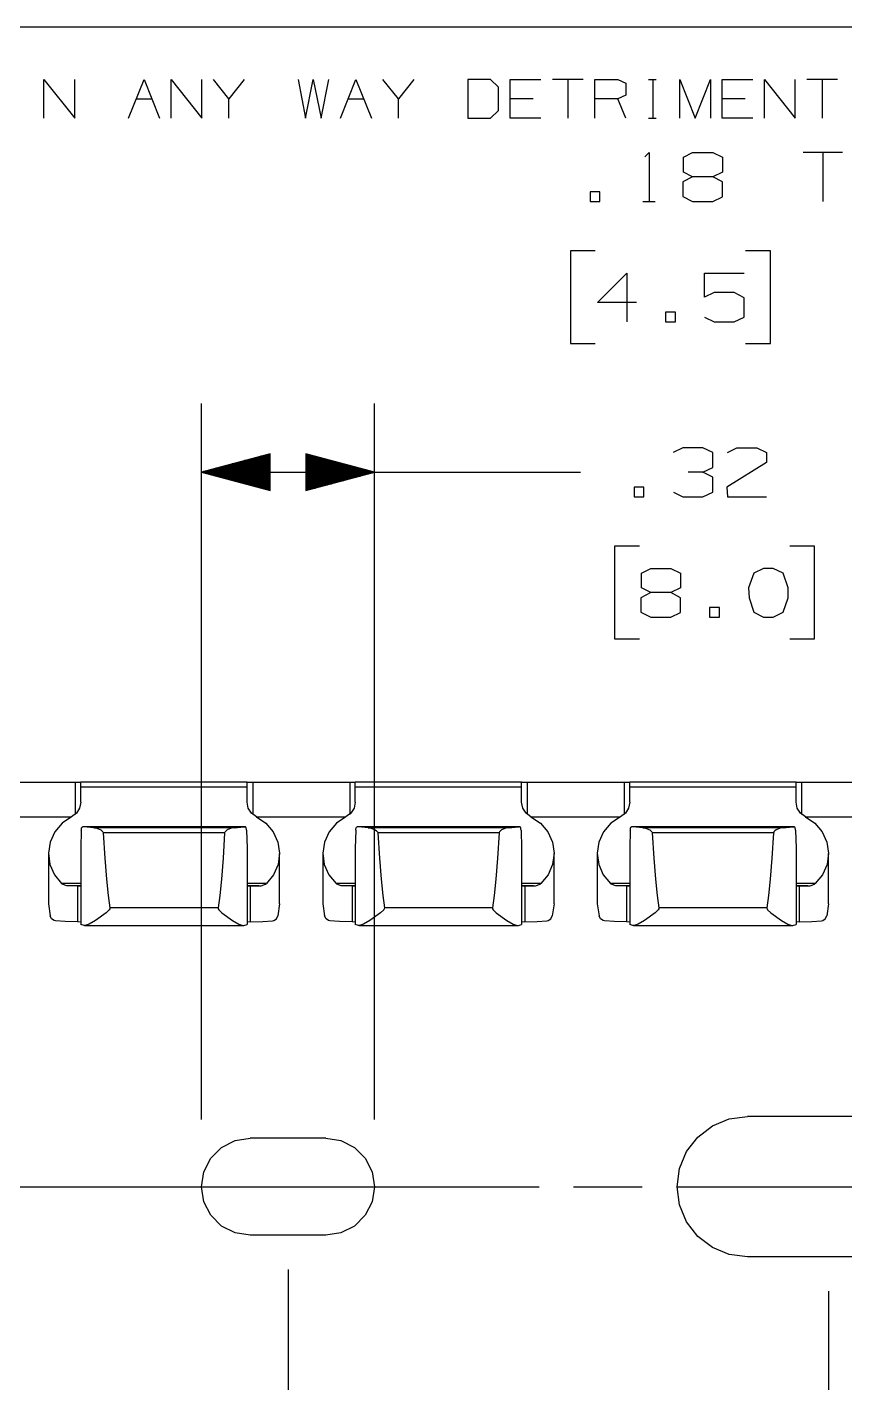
# Model space of a CAD drawing. Extents: x 0.6 to 16.4, y 0.4 to 10.6.
# Drawn here: x 6.154 to 7.643, y 8.172 to 10.642 of the extents above; entities that cross this region are included whole.
import ezdxf

# ---------------------------------------------------------------- set-up
doc = ezdxf.new("R2010")
doc.units = 0
doc.header["$MEASUREMENT"] = 0
doc.layers.add('1', color=7, linetype='Continuous')

msp = doc.modelspace()

# ---------------------------------------------------------------- linework, layer by layer
at = {"layer": '1', "color": 7, "linetype": 'Continuous'}
for p, q in [((16.369932, 10.641915), (0.633067, 10.641915)), ((6.184081, 10.476116), (6.184081, 10.546244)), ((6.184081, 10.546244), (6.240183, 10.476116)), ((6.240183, 10.476116), (6.240183, 10.546244)), ((6.33851, 10.476116), (6.36656, 10.546244)), ((6.36656, 10.546244), (6.394612, 10.476116)), ((6.415724, 10.476116), (6.415724, 10.546244)), ((6.415724, 10.546244), (6.471826, 10.476116)), ((6.471826, 10.476116), (6.471826, 10.546244)), ((6.520989, 10.511549), (6.492938, 10.546244)), ((6.54904, 10.546244), (6.520989, 10.511549)), ((6.647367, 10.546244), (6.660655, 10.476116)), ((6.660655, 10.476116), (6.67468, 10.546244)), ((6.67468, 10.546244), (6.689444, 10.476116)), ((6.689444, 10.476116), (6.703469, 10.546244)), ((6.724582, 10.476116), (6.752633, 10.546244)), ((6.752633, 10.546244), (6.780684, 10.476116)), ((6.829847, 10.511549), (6.801796, 10.546244)), ((6.857898, 10.546244), (6.829847, 10.511549)), ((6.997563, 10.546244), (6.956225, 10.546244)), ((6.956225, 10.546244), (6.956225, 10.476116)), ((7.012327, 10.532218), (6.997563, 10.546244)), ((7.033439, 10.476116), (7.033439, 10.546244)), ((7.033439, 10.546244), (7.089541, 10.546244)), ((7.166756, 10.546244), (7.110653, 10.546244)), ((7.138705, 10.546244), (7.138705, 10.476116)), ((7.187868, 10.476116), (7.187868, 10.546244)), ((7.187868, 10.546244), (7.229945, 10.546244)), ((7.229945, 10.546244), (7.24397, 10.5396)), ((7.285752, 10.546244), (7.299777, 10.546244)), ((7.293134, 10.546244), (7.293134, 10.476116)), ((7.342297, 10.476116), (7.342297, 10.546244)), ((7.342297, 10.546244), (7.370348, 10.476116)), ((7.370348, 10.476116), (7.398399, 10.546244)), ((7.398399, 10.546244), (7.398399, 10.476116)), ((7.419511, 10.476116), (7.419511, 10.546244)), ((7.419511, 10.546244), (7.475614, 10.546244)), ((7.496726, 10.476116), (7.496726, 10.546244)), ((7.496726, 10.546244), (7.552828, 10.476116)), ((7.552828, 10.476116), (7.552828, 10.546244)), ((7.630042, 10.546244), (7.57394, 10.546244)), ((7.601991, 10.546244), (7.601991, 10.476116)), ((7.012327, 10.490142), (7.012327, 10.532218)), ((7.24397, 10.5396), (7.24397, 10.518192)), ((6.352535, 10.511549), (6.380586, 10.511549)), ((6.520989, 10.476116), (6.520989, 10.511549)), ((6.738607, 10.511549), (6.766658, 10.511549)), ((6.829847, 10.476116), (6.829847, 10.511549)), ((7.075516, 10.511549), (7.033439, 10.511549)), ((7.229945, 10.511549), (7.187868, 10.511549)), ((7.24397, 10.518192), (7.229945, 10.511549)), ((7.24397, 10.476116), (7.229945, 10.511549)), ((7.461588, 10.511549), (7.419511, 10.511549)), ((6.956225, 10.476116), (6.997563, 10.476116)), ((6.997563, 10.476116), (7.012327, 10.490142)), ((7.089541, 10.476116), (7.033439, 10.476116)), ((7.285752, 10.476116), (7.299777, 10.476116)), ((7.475614, 10.476116), (7.419511, 10.476116)), ((7.27913, 10.405747), (7.28663, 10.413247)), ((7.28663, 10.413247), (7.28663, 10.324185)), ((7.349067, 10.40481), (7.365942, 10.413247)), ((7.349067, 10.377623), (7.349067, 10.40481)), ((7.365942, 10.413247), (7.402504, 10.413247)), ((7.402504, 10.413247), (7.420317, 10.40481)), ((7.420317, 10.40481), (7.420317, 10.377623)), ((7.638754, 10.413247), (7.567504, 10.413247)), ((7.603129, 10.413247), (7.603129, 10.324185)), ((7.365942, 10.369184), (7.349067, 10.377623)), ((7.420317, 10.377623), (7.402504, 10.369184)), ((7.365942, 10.369184), (7.34813, 10.35981)), ((7.34813, 10.35981), (7.34813, 10.33356)), ((7.402504, 10.369184), (7.365942, 10.369184)), ((7.420317, 10.35981), (7.402504, 10.369184)), ((7.420317, 10.332623), (7.420317, 10.35981)), ((7.197004, 10.341997), (7.179192, 10.341997)), ((7.179192, 10.341997), (7.179192, 10.324185)), ((7.179192, 10.324185), (7.197004, 10.324185)), ((7.197004, 10.324185), (7.197004, 10.341997)), ((7.27538, 10.324185), (7.29788, 10.324185)), ((7.34813, 10.33356), (7.365942, 10.324185)), ((7.365942, 10.324185), (7.402504, 10.324185)), ((7.402504, 10.324185), (7.420317, 10.332623)), ((7.188567, 10.234185), (7.143567, 10.234185)), ((7.143567, 10.234185), (7.143567, 10.065435)), ((7.507504, 10.234185), (7.462504, 10.234185)), ((7.507504, 10.065435), (7.507504, 10.234185)), ((7.192317, 10.140435), (7.245755, 10.193872)), ((7.245755, 10.193872), (7.245755, 10.10481)), ((7.387505, 10.14981), (7.387505, 10.193872)), ((7.387505, 10.193872), (7.459692, 10.193872)), ((7.405317, 10.158247), (7.387505, 10.14981)), ((7.44188, 10.158247), (7.405317, 10.158247)), ((7.459692, 10.148872), (7.44188, 10.158247)), ((7.263567, 10.140435), (7.192317, 10.140435)), ((7.459692, 10.113248), (7.459692, 10.148872)), ((7.334442, 10.122622), (7.316629, 10.122622)), ((7.316629, 10.122622), (7.316629, 10.10481)), ((7.316629, 10.10481), (7.334442, 10.10481)), ((7.334442, 10.10481), (7.334442, 10.122622)), ((7.387505, 10.113248), (7.405317, 10.10481)), ((7.405317, 10.10481), (7.44188, 10.10481)), ((7.44188, 10.10481), (7.459692, 10.113248)), ((7.143567, 10.065435), (7.188567, 10.065435)), ((7.462504, 10.065435), (7.507504, 10.065435)), ((6.471355, 8.65186), (6.471355, 9.956183)), ((6.786355, 8.65186), (6.786355, 9.956183)), ((6.596355, 9.864676), (6.471355, 9.831183)), ((6.596355, 9.856183), (6.564656, 9.856183)), ((6.596355, 9.858183), (6.57212, 9.858183)), ((6.596355, 9.860183), (6.579585, 9.860183)), ((6.596355, 9.862184), (6.587049, 9.862184)), ((6.596355, 9.864183), (6.594513, 9.864183)), ((6.596355, 9.864183), (6.594513, 9.864183)), ((6.596355, 9.797689), (6.596355, 9.864676)), ((6.786355, 9.831183), (6.661355, 9.864676)), ((6.661355, 9.864676), (6.661355, 9.797689)), ((6.661355, 9.864183), (6.663198, 9.864183)), ((6.661355, 9.864183), (6.663198, 9.864183)), ((6.661355, 9.862184), (6.670661, 9.862184)), ((6.661355, 9.860183), (6.678125, 9.860183)), ((6.661355, 9.858183), (6.68559, 9.858183)), ((6.661355, 9.856183), (6.693054, 9.856183)), ((7.348167, 9.875246), (7.330355, 9.866808)), ((7.38473, 9.875246), (7.348167, 9.875246)), ((7.402543, 9.866808), (7.38473, 9.875246)), ((7.402543, 9.839621), (7.402543, 9.866808)), ((7.429355, 9.866808), (7.44623, 9.875246)), ((7.44623, 9.875246), (7.482792, 9.875246)), ((7.482792, 9.875246), (7.500605, 9.866808)), ((7.500605, 9.866808), (7.500605, 9.848995)), ((6.471355, 9.831183), (6.911355, 9.831183)), ((6.471355, 9.831183), (6.596355, 9.797689)), ((6.596355, 9.832183), (6.475087, 9.832183)), ((6.596355, 9.830183), (6.475087, 9.830183)), ((6.596355, 9.834183), (6.482551, 9.834183)), ((6.596355, 9.836184), (6.490016, 9.836184)), ((6.596355, 9.838183), (6.497479, 9.838183)), ((6.596355, 9.840183), (6.504943, 9.840183)), ((6.596355, 9.842183), (6.512408, 9.842183)), ((6.596355, 9.844183), (6.519872, 9.844183)), ((6.596355, 9.846183), (6.527336, 9.846183)), ((6.596355, 9.848183), (6.5348, 9.848183)), ((6.596355, 9.850183), (6.542264, 9.850183)), ((6.596355, 9.852183), (6.549728, 9.852183)), ((6.596355, 9.854183), (6.557192, 9.854183)), ((6.661355, 9.854183), (6.700518, 9.854183)), ((6.661355, 9.852183), (6.707982, 9.852183)), ((6.661355, 9.850183), (6.715446, 9.850183)), ((6.661355, 9.848183), (6.72291, 9.848183)), ((6.661355, 9.846183), (6.730374, 9.846183)), ((6.661355, 9.844183), (6.737838, 9.844183)), ((6.661355, 9.842183), (6.745303, 9.842183)), ((6.661355, 9.840183), (6.752767, 9.840183)), ((6.661355, 9.838183), (6.760231, 9.838183)), ((6.661355, 9.836184), (6.767695, 9.836184)), ((6.661355, 9.834183), (6.775159, 9.834183)), ((6.661355, 9.832183), (6.782623, 9.832183)), ((6.661355, 9.797689), (6.786355, 9.831183)), ((6.661355, 9.830183), (6.782623, 9.830183)), ((6.911355, 9.831183), (7.161355, 9.831183)), ((7.38473, 9.831183), (7.357543, 9.831183)), ((7.38473, 9.831183), (7.402543, 9.839621)), ((7.402543, 9.821808), (7.38473, 9.831183)), ((7.500605, 9.848995), (7.428418, 9.803995)), ((6.596355, 9.828183), (6.482551, 9.828183)), ((6.596355, 9.826183), (6.490016, 9.826183)), ((6.596355, 9.824183), (6.497479, 9.824183)), ((6.596355, 9.822183), (6.504943, 9.822183)), ((6.596355, 9.820183), (6.512408, 9.820183)), ((6.596355, 9.818183), (6.519872, 9.818183)), ((6.596355, 9.816183), (6.527336, 9.816183)), ((6.596355, 9.814183), (6.5348, 9.814183)), ((6.596355, 9.812183), (6.542264, 9.812183)), ((6.596355, 9.810184), (6.549728, 9.810184)), ((6.596355, 9.808183), (6.557192, 9.808183)), ((6.596355, 9.806183), (6.564656, 9.806183)), ((6.661355, 9.828183), (6.775159, 9.828183)), ((6.661355, 9.826183), (6.767695, 9.826183)), ((6.661355, 9.824183), (6.760231, 9.824183)), ((6.661355, 9.822183), (6.752767, 9.822183)), ((6.661355, 9.820183), (6.745303, 9.820183)), ((6.661355, 9.818183), (6.737838, 9.818183)), ((6.661355, 9.816183), (6.730374, 9.816183)), ((6.661355, 9.814183), (6.72291, 9.814183)), ((6.661355, 9.812183), (6.715446, 9.812183)), ((6.661355, 9.810184), (6.707982, 9.810184)), ((6.661355, 9.808183), (6.700518, 9.808183)), ((6.661355, 9.806183), (6.693054, 9.806183)), ((7.402543, 9.794621), (7.402543, 9.821808)), ((6.596355, 9.804183), (6.57212, 9.804183)), ((6.596355, 9.802183), (6.579585, 9.802183)), ((6.596355, 9.800183), (6.587049, 9.800183)), ((6.596355, 9.798183), (6.594513, 9.798183)), ((6.596355, 9.798183), (6.594513, 9.798183)), ((6.661355, 9.804183), (6.68559, 9.804183)), ((6.661355, 9.802183), (6.678125, 9.802183)), ((6.661355, 9.800183), (6.670661, 9.800183)), ((6.661355, 9.798183), (6.663198, 9.798183)), ((6.661355, 9.798183), (6.663198, 9.798183)), ((7.277293, 9.803995), (7.25948, 9.803995)), ((7.25948, 9.803995), (7.25948, 9.786183)), ((7.25948, 9.786183), (7.277293, 9.786183)), ((7.277293, 9.786183), (7.277293, 9.803995)), ((7.331293, 9.794621), (7.348167, 9.786183)), ((7.348167, 9.786183), (7.38473, 9.786183)), ((7.38473, 9.786183), (7.402543, 9.794621)), ((7.428418, 9.803995), (7.429355, 9.786183)), ((7.429355, 9.786183), (7.500605, 9.786183)), ((7.268855, 9.696183), (7.223855, 9.696183)), ((7.223855, 9.696183), (7.223855, 9.527433)), ((7.587792, 9.696183), (7.542792, 9.696183)), ((7.587792, 9.527433), (7.587792, 9.696183)), ((7.272605, 9.647433), (7.28948, 9.65587)), ((7.272605, 9.620246), (7.272605, 9.647433)), ((7.28948, 9.65587), (7.326043, 9.65587)), ((7.326043, 9.65587), (7.343855, 9.647433)), ((7.343855, 9.647433), (7.343855, 9.620246)), ((7.477168, 9.647433), (7.467793, 9.620246)), ((7.49498, 9.65587), (7.477168, 9.647433)), ((7.512793, 9.65587), (7.49498, 9.65587)), ((7.530605, 9.647433), (7.512793, 9.65587)), ((7.53998, 9.620246), (7.530605, 9.647433)), ((7.28948, 9.611808), (7.271667, 9.602433)), ((7.28948, 9.611808), (7.272605, 9.620246)), ((7.326043, 9.611808), (7.28948, 9.611808)), ((7.343855, 9.620246), (7.326043, 9.611808)), ((7.343855, 9.602433), (7.326043, 9.611808)), ((7.467793, 9.620246), (7.46873, 9.602433)), ((7.53998, 9.602433), (7.53998, 9.620246)), ((7.271667, 9.602433), (7.271667, 9.576183)), ((7.343855, 9.575246), (7.343855, 9.602433)), ((7.41473, 9.58462), (7.396917, 9.58462)), ((7.396917, 9.58462), (7.396917, 9.566808)), ((7.41473, 9.566808), (7.41473, 9.58462)), ((7.46873, 9.602433), (7.477168, 9.576183)), ((7.530605, 9.576183), (7.53998, 9.602433)), ((7.271667, 9.576183), (7.28948, 9.566808)), ((7.28948, 9.566808), (7.326043, 9.566808)), ((7.326043, 9.566808), (7.343855, 9.575246)), ((7.396917, 9.566808), (7.41473, 9.566808)), ((7.477168, 9.576183), (7.49498, 9.566808)), ((7.49498, 9.566808), (7.512793, 9.566808)), ((7.512793, 9.566808), (7.530605, 9.576183)), ((7.223855, 9.527433), (7.268855, 9.527433)), ((7.542792, 9.527433), (7.587792, 9.527433)), ((6.24128, 9.265968), (6.06443, 9.265968)), ((6.248351, 9.265969), (6.24128, 9.265968)), ((6.24128, 9.265968), (6.24128, 9.207772)), ((6.25128, 9.265971), (6.248351, 9.265969)), ((6.55443, 9.266324), (6.25128, 9.266324)), ((6.25128, 9.263959), (6.25128, 9.266324)), ((6.25128, 9.257214), (6.25128, 9.263959)), ((6.55443, 9.263959), (6.55443, 9.266324)), ((6.557359, 9.265969), (6.55443, 9.265971)), ((6.55443, 9.257214), (6.55443, 9.263959)), ((6.56443, 9.265968), (6.557359, 9.265969)), ((6.74128, 9.265968), (6.56443, 9.265968)), ((6.56443, 9.265968), (6.56443, 9.207772)), ((6.748351, 9.265969), (6.74128, 9.265968)), ((6.74128, 9.265968), (6.74128, 9.207772)), ((6.75128, 9.265971), (6.748351, 9.265969)), ((7.05443, 9.266324), (6.75128, 9.266324)), ((6.75128, 9.263959), (6.75128, 9.266324)), ((6.75128, 9.257214), (6.75128, 9.263959)), ((7.05443, 9.263959), (7.05443, 9.266324)), ((7.057359, 9.265969), (7.05443, 9.265971)), ((7.05443, 9.257214), (7.05443, 9.263959)), ((7.06443, 9.265968), (7.057359, 9.265969)), ((7.24128, 9.265968), (7.06443, 9.265968)), ((7.06443, 9.265968), (7.06443, 9.207772)), ((7.248351, 9.265969), (7.24128, 9.265968)), ((7.24128, 9.265968), (7.24128, 9.207772)), ((7.25128, 9.265971), (7.248351, 9.265969)), ((7.55443, 9.266324), (7.25128, 9.266324)), ((7.25128, 9.263959), (7.25128, 9.266324)), ((7.25128, 9.257214), (7.25128, 9.263959)), ((7.55443, 9.263959), (7.55443, 9.266324)), ((7.557359, 9.265969), (7.55443, 9.265971)), ((7.55443, 9.257214), (7.55443, 9.263959)), ((7.56443, 9.265968), (7.557359, 9.265969)), ((7.74128, 9.265968), (7.56443, 9.265968)), ((7.56443, 9.265968), (7.56443, 9.207772)), ((6.55443, 9.257214), (6.25128, 9.257214)), ((6.25128, 9.229902), (6.25128, 9.257214)), ((6.55443, 9.229902), (6.55443, 9.257214)), ((7.05443, 9.257214), (6.75128, 9.257214)), ((6.75128, 9.229902), (6.75128, 9.257214)), ((7.05443, 9.229902), (7.05443, 9.257214)), ((7.55443, 9.257214), (7.25128, 9.257214)), ((7.25128, 9.229902), (7.25128, 9.257214)), ((7.55443, 9.229902), (7.55443, 9.257214)), ((6.249221, 9.219092), (6.243328, 9.209766)), ((6.25128, 9.229902), (6.249221, 9.219092)), ((6.556489, 9.219092), (6.55443, 9.229902)), ((6.562383, 9.209766), (6.556489, 9.219092)), ((6.749221, 9.219092), (6.743328, 9.209766)), ((6.75128, 9.229902), (6.749221, 9.219092)), ((7.056489, 9.219092), (7.05443, 9.229902)), ((7.062383, 9.209766), (7.056489, 9.219092)), ((7.249221, 9.219092), (7.243328, 9.209766)), ((7.25128, 9.229902), (7.249221, 9.219092)), ((7.556489, 9.219092), (7.55443, 9.229902)), ((7.562383, 9.209766), (7.556489, 9.219092)), ((6.233612, 9.202815), (6.072098, 9.202815)), ((6.23348, 9.202702), (6.072355, 9.202702)), ((6.217188, 9.191751), (6.203797, 9.176069)), ((6.234407, 9.203203), (6.217188, 9.191751)), ((6.243328, 9.209766), (6.234407, 9.203203)), ((6.571303, 9.203203), (6.562383, 9.209766)), ((6.571303, 9.203203), (6.588522, 9.191751)), ((6.733612, 9.202815), (6.572098, 9.202815)), ((6.73348, 9.202702), (6.572355, 9.202702)), ((6.588522, 9.191751), (6.601913, 9.176069)), ((6.717188, 9.191751), (6.703797, 9.176069)), ((6.734407, 9.203203), (6.717188, 9.191751)), ((6.743328, 9.209766), (6.734407, 9.203203)), ((7.071303, 9.203203), (7.062383, 9.209766)), ((7.071303, 9.203203), (7.088522, 9.191751)), ((7.233612, 9.202815), (7.072098, 9.202815)), ((7.23348, 9.202702), (7.072355, 9.202702)), ((7.088522, 9.191751), (7.101913, 9.176069)), ((7.217188, 9.191751), (7.203797, 9.176069)), ((7.234407, 9.203203), (7.217188, 9.191751)), ((7.243328, 9.209766), (7.234407, 9.203203)), ((7.571303, 9.203203), (7.562383, 9.209766)), ((7.571303, 9.203203), (7.588522, 9.191751)), ((7.733612, 9.202815), (7.572098, 9.202815)), ((7.73348, 9.202702), (7.572355, 9.202702)), ((7.588522, 9.191751), (7.601913, 9.176069)), ((6.203797, 9.176069), (6.195259, 9.157356)), ((6.2523, 9.178725), (6.25128, 9.146501)), ((6.2523, 9.178725), (6.25246, 9.180516)), ((6.25246, 9.180516), (6.252913, 9.182995)), ((6.252913, 9.182995), (6.253632, 9.184663)), ((6.253632, 9.184663), (6.254627, 9.185368)), ((6.254627, 9.185368), (6.255074, 9.185362)), ((6.550877, 9.185384), (6.254834, 9.185384)), ((6.550636, 9.185362), (6.255074, 9.185362)), ((6.263114, 9.184361), (6.255074, 9.185362)), ((6.274944, 9.18355), (6.263114, 9.184361)), ((6.530766, 9.18355), (6.274944, 9.18355)), ((6.274944, 9.18355), (6.280248, 9.182597)), ((6.280248, 9.182597), (6.287721, 9.179321)), ((6.287721, 9.179321), (6.289796, 9.177845)), ((6.289796, 9.177845), (6.291581, 9.175931)), ((6.291581, 9.175931), (6.29215, 9.174767)), ((6.29215, 9.174767), (6.292308, 9.173923)), ((6.513402, 9.173923), (6.292308, 9.173923)), ((6.292308, 9.173923), (6.295267, 9.127992)), ((6.513402, 9.173923), (6.510444, 9.127992)), ((6.51356, 9.174767), (6.513402, 9.173923)), ((6.514129, 9.175931), (6.51356, 9.174767)), ((6.515914, 9.177845), (6.514129, 9.175931)), ((6.51799, 9.179321), (6.515914, 9.177845)), ((6.525462, 9.182597), (6.51799, 9.179321)), ((6.530766, 9.18355), (6.525462, 9.182597)), ((6.530766, 9.18355), (6.542595, 9.184361)), ((6.542595, 9.184361), (6.550636, 9.185362)), ((6.551083, 9.185368), (6.550636, 9.185362)), ((6.552078, 9.184663), (6.551083, 9.185368)), ((6.552797, 9.182995), (6.552078, 9.184663)), ((6.55325, 9.180516), (6.552797, 9.182995)), ((6.55341, 9.178725), (6.55325, 9.180516)), ((6.55341, 9.178725), (6.55443, 9.146501)), ((6.601913, 9.176069), (6.610451, 9.157356)), ((6.703797, 9.176069), (6.695259, 9.157356)), ((6.7523, 9.178725), (6.75128, 9.146501)), ((6.7523, 9.178725), (6.75246, 9.180516)), ((6.75246, 9.180516), (6.752913, 9.182995)), ((6.752913, 9.182995), (6.753632, 9.184663)), ((6.753632, 9.184663), (6.754627, 9.185368)), ((6.754627, 9.185368), (6.755074, 9.185362)), ((7.050877, 9.185384), (6.754834, 9.185384)), ((7.050636, 9.185362), (6.755074, 9.185362)), ((6.763114, 9.184361), (6.755074, 9.185362)), ((6.774944, 9.18355), (6.763114, 9.184361)), ((7.030766, 9.18355), (6.774944, 9.18355)), ((6.774944, 9.18355), (6.780248, 9.182597)), ((6.780248, 9.182597), (6.787721, 9.179321)), ((6.787721, 9.179321), (6.789796, 9.177845)), ((6.789796, 9.177845), (6.791581, 9.175931)), ((6.791581, 9.175931), (6.79215, 9.174767)), ((6.79215, 9.174767), (6.792308, 9.173923)), ((7.013402, 9.173923), (6.792308, 9.173923)), ((6.792308, 9.173923), (6.795267, 9.127992)), ((7.013402, 9.173923), (7.010444, 9.127992)), ((7.01356, 9.174767), (7.013402, 9.173923)), ((7.014129, 9.175931), (7.01356, 9.174767)), ((7.015914, 9.177845), (7.014129, 9.175931)), ((7.01799, 9.179321), (7.015914, 9.177845)), ((7.025462, 9.182597), (7.01799, 9.179321)), ((7.030766, 9.18355), (7.025462, 9.182597)), ((7.030766, 9.18355), (7.042595, 9.184361)), ((7.042595, 9.184361), (7.050636, 9.185362)), ((7.051083, 9.185368), (7.050636, 9.185362)), ((7.052078, 9.184663), (7.051083, 9.185368)), ((7.052797, 9.182995), (7.052078, 9.184663)), ((7.05325, 9.180516), (7.052797, 9.182995)), ((7.05341, 9.178725), (7.05325, 9.180516)), ((7.05341, 9.178725), (7.05443, 9.146501)), ((7.101913, 9.176069), (7.110451, 9.157356)), ((7.203797, 9.176069), (7.195259, 9.157356)), ((7.2523, 9.178725), (7.25128, 9.146501)), ((7.2523, 9.178725), (7.25246, 9.180516)), ((7.25246, 9.180516), (7.252913, 9.182995)), ((7.252913, 9.182995), (7.253632, 9.184663)), ((7.253632, 9.184663), (7.254627, 9.185368)), ((7.254627, 9.185368), (7.255074, 9.185362)), ((7.550877, 9.185384), (7.254834, 9.185384)), ((7.550636, 9.185362), (7.255074, 9.185362)), ((7.263114, 9.184361), (7.255074, 9.185362)), ((7.274944, 9.18355), (7.263114, 9.184361)), ((7.530766, 9.18355), (7.274944, 9.18355)), ((7.274944, 9.18355), (7.280248, 9.182597)), ((7.280248, 9.182597), (7.287721, 9.179321)), ((7.287721, 9.179321), (7.289796, 9.177845)), ((7.289796, 9.177845), (7.291581, 9.175931)), ((7.291581, 9.175931), (7.29215, 9.174767)), ((7.29215, 9.174767), (7.292308, 9.173923)), ((7.513402, 9.173923), (7.292308, 9.173923)), ((7.292308, 9.173923), (7.295267, 9.127992)), ((7.513402, 9.173923), (7.510444, 9.127992)), ((7.51356, 9.174767), (7.513402, 9.173923)), ((7.514129, 9.175931), (7.51356, 9.174767)), ((7.515914, 9.177845), (7.514129, 9.175931)), ((7.51799, 9.179321), (7.515914, 9.177845)), ((7.525462, 9.182597), (7.51799, 9.179321)), ((7.530766, 9.18355), (7.525462, 9.182597)), ((7.530766, 9.18355), (7.542595, 9.184361)), ((7.542595, 9.184361), (7.550636, 9.185362)), ((7.551083, 9.185368), (7.550636, 9.185362)), ((7.552078, 9.184663), (7.551083, 9.185368)), ((7.552797, 9.182995), (7.552078, 9.184663)), ((7.55325, 9.180516), (7.552797, 9.182995)), ((7.55341, 9.178725), (7.55325, 9.180516)), ((7.55341, 9.178725), (7.55443, 9.146501)), ((7.601913, 9.176069), (7.610451, 9.157356)), ((6.195259, 9.157356), (6.192227, 9.137045)), ((6.25128, 9.146501), (6.25128, 9.007239)), ((6.55443, 9.146501), (6.55443, 9.007239)), ((6.610451, 9.157356), (6.613482, 9.137045)), ((6.695259, 9.157356), (6.692227, 9.137045)), ((6.75128, 9.146501), (6.75128, 9.007239)), ((7.05443, 9.146501), (7.05443, 9.007239)), ((7.110451, 9.157356), (7.113482, 9.137045)), ((7.195259, 9.157356), (7.192227, 9.137045)), ((7.25128, 9.146501), (7.25128, 9.007239)), ((7.55443, 9.146501), (7.55443, 9.007239)), ((7.610451, 9.157356), (7.613482, 9.137045)), ((6.192225, 9.136456), (6.192225, 9.044846)), ((6.192227, 9.137045), (6.194934, 9.116688)), ((6.194934, 9.116688), (6.203171, 9.097843)), ((6.295267, 9.127992), (6.298267, 9.089884)), ((6.510444, 9.127992), (6.507443, 9.089884)), ((6.610776, 9.116688), (6.602539, 9.097843)), ((6.613482, 9.137045), (6.610776, 9.116688)), ((6.613485, 9.044846), (6.613485, 9.136456)), ((6.692225, 9.136456), (6.692225, 9.044846)), ((6.692227, 9.137045), (6.694934, 9.116688)), ((6.694934, 9.116688), (6.703171, 9.097843)), ((6.795267, 9.127992), (6.798267, 9.089884)), ((7.010444, 9.127992), (7.007443, 9.089884)), ((7.110776, 9.116688), (7.102539, 9.097843)), ((7.113482, 9.137045), (7.110776, 9.116688)), ((7.113485, 9.044846), (7.113485, 9.136456)), ((7.192225, 9.136456), (7.192225, 9.044846)), ((7.192227, 9.137045), (7.194934, 9.116688)), ((7.194934, 9.116688), (7.203171, 9.097843)), ((7.295267, 9.127992), (7.298267, 9.089884)), ((7.510444, 9.127992), (7.507443, 9.089884)), ((7.610776, 9.116688), (7.602539, 9.097843)), ((7.613482, 9.137045), (7.610776, 9.116688)), ((7.613485, 9.044846), (7.613485, 9.136456)), ((6.203171, 9.097843), (6.21631, 9.081953)), ((6.298267, 9.089884), (6.301302, 9.0597)), ((6.507443, 9.089884), (6.504407, 9.0597)), ((6.602539, 9.097843), (6.589401, 9.081953)), ((6.703171, 9.097843), (6.71631, 9.081953)), ((6.798267, 9.089884), (6.801302, 9.0597)), ((7.007443, 9.089884), (7.004407, 9.0597)), ((7.102539, 9.097843), (7.089401, 9.081953)), ((7.203171, 9.097843), (7.21631, 9.081953)), ((7.298267, 9.089884), (7.301302, 9.0597)), ((7.507443, 9.089884), (7.504407, 9.0597)), ((7.602539, 9.097843), (7.589401, 9.081953)), ((6.251281, 9.081953), (6.21631, 9.081953)), ((6.217687, 9.080846), (6.21631, 9.081953)), ((6.225871, 9.077809), (6.217687, 9.080846)), ((6.229952, 9.077434), (6.225871, 9.077809)), ((6.251284, 9.077434), (6.229952, 9.077434)), ((6.245588, 9.076978), (6.229952, 9.077434)), ((6.25128, 9.076459), (6.245588, 9.076978)), ((6.245588, 9.076978), (6.245588, 9.011868)), ((6.575758, 9.077434), (6.554426, 9.077434)), ((6.589401, 9.081953), (6.554429, 9.081953)), ((6.560122, 9.076978), (6.55443, 9.076459)), ((6.560122, 9.076978), (6.575758, 9.077434)), ((6.560122, 9.076978), (6.560122, 9.011868)), ((6.575758, 9.077434), (6.579839, 9.077809)), ((6.579839, 9.077809), (6.588023, 9.080846)), ((6.588023, 9.080846), (6.589401, 9.081953)), ((6.751281, 9.081953), (6.71631, 9.081953)), ((6.717687, 9.080846), (6.71631, 9.081953)), ((6.725871, 9.077809), (6.717687, 9.080846)), ((6.729952, 9.077434), (6.725871, 9.077809)), ((6.751284, 9.077434), (6.729952, 9.077434)), ((6.745588, 9.076978), (6.729952, 9.077434)), ((6.75128, 9.076459), (6.745588, 9.076978)), ((6.745588, 9.076978), (6.745588, 9.011868)), ((7.075758, 9.077434), (7.054426, 9.077434)), ((7.089401, 9.081953), (7.054429, 9.081953)), ((7.060122, 9.076978), (7.05443, 9.076459)), ((7.060122, 9.076978), (7.075758, 9.077434)), ((7.060122, 9.076978), (7.060122, 9.011868)), ((7.075758, 9.077434), (7.079839, 9.077809)), ((7.079839, 9.077809), (7.088023, 9.080846)), ((7.088023, 9.080846), (7.089401, 9.081953)), ((7.251281, 9.081953), (7.21631, 9.081953)), ((7.217687, 9.080846), (7.21631, 9.081953)), ((7.225871, 9.077809), (7.217687, 9.080846)), ((7.229952, 9.077434), (7.225871, 9.077809)), ((7.251284, 9.077434), (7.229952, 9.077434)), ((7.245588, 9.076978), (7.229952, 9.077434)), ((7.25128, 9.076459), (7.245588, 9.076978)), ((7.245588, 9.076978), (7.245588, 9.011868)), ((7.575758, 9.077434), (7.554426, 9.077434)), ((7.589401, 9.081953), (7.554429, 9.081953)), ((7.560122, 9.076978), (7.55443, 9.076459)), ((7.560122, 9.076978), (7.575758, 9.077434)), ((7.560122, 9.076978), (7.560122, 9.011868)), ((7.575758, 9.077434), (7.579839, 9.077809)), ((7.579839, 9.077809), (7.588023, 9.080846)), ((7.588023, 9.080846), (7.589401, 9.081953)), ((6.192225, 9.044846), (6.195573, 9.022913)), ((6.301302, 9.0597), (6.304365, 9.037522)), ((6.504407, 9.0597), (6.501346, 9.037522)), ((6.613485, 9.044846), (6.610137, 9.022913)), ((6.692225, 9.044846), (6.695573, 9.022913)), ((6.801302, 9.0597), (6.804365, 9.037522)), ((7.004407, 9.0597), (7.001346, 9.037522)), ((7.113485, 9.044846), (7.110137, 9.022913)), ((7.192225, 9.044846), (7.195573, 9.022913)), ((7.301302, 9.0597), (7.304365, 9.037522)), ((7.504407, 9.0597), (7.501346, 9.037522)), ((7.613485, 9.044846), (7.610137, 9.022913)), ((6.198058, 9.017778), (6.195573, 9.022913)), ((6.202712, 9.014392), (6.198058, 9.017778)), ((6.297503, 9.02826), (6.278059, 9.014223)), ((6.303114, 9.033689), (6.297503, 9.02826)), ((6.304158, 9.035522), (6.303114, 9.033689)), ((6.304415, 9.036773), (6.304158, 9.035522)), ((6.501346, 9.037522), (6.304365, 9.037522)), ((6.304365, 9.037522), (6.304415, 9.036773)), ((6.501346, 9.037522), (6.501296, 9.036773)), ((6.501296, 9.036773), (6.501552, 9.035522)), ((6.501552, 9.035522), (6.502596, 9.033689)), ((6.502596, 9.033689), (6.508206, 9.02826)), ((6.508206, 9.02826), (6.527651, 9.014223)), ((6.602998, 9.014392), (6.607652, 9.017778)), ((6.607652, 9.017778), (6.610137, 9.022913)), ((6.698058, 9.017778), (6.695573, 9.022913)), ((6.702712, 9.014392), (6.698058, 9.017778)), ((6.797503, 9.02826), (6.778059, 9.014223)), ((6.803114, 9.033689), (6.797503, 9.02826)), ((6.804158, 9.035522), (6.803114, 9.033689)), ((6.804415, 9.036773), (6.804158, 9.035522)), ((7.001346, 9.037522), (6.804365, 9.037522)), ((6.804365, 9.037522), (6.804415, 9.036773)), ((7.001346, 9.037522), (7.001296, 9.036773)), ((7.001296, 9.036773), (7.001552, 9.035522)), ((7.001552, 9.035522), (7.002596, 9.033689)), ((7.002596, 9.033689), (7.008206, 9.02826)), ((7.008206, 9.02826), (7.027651, 9.014223)), ((7.102998, 9.014392), (7.107652, 9.017778)), ((7.107652, 9.017778), (7.110137, 9.022913)), ((7.198058, 9.017778), (7.195573, 9.022913)), ((7.202712, 9.014392), (7.198058, 9.017778)), ((7.297503, 9.02826), (7.278059, 9.014223)), ((7.303114, 9.033689), (7.297503, 9.02826)), ((7.304158, 9.035522), (7.303114, 9.033689)), ((7.304415, 9.036773), (7.304158, 9.035522)), ((7.501346, 9.037522), (7.304365, 9.037522)), ((7.304365, 9.037522), (7.304415, 9.036773)), ((7.501346, 9.037522), (7.501296, 9.036773)), ((7.501296, 9.036773), (7.501552, 9.035522)), ((7.501552, 9.035522), (7.502596, 9.033689)), ((7.502596, 9.033689), (7.508206, 9.02826)), ((7.508206, 9.02826), (7.527651, 9.014223)), ((7.602998, 9.014392), (7.607652, 9.017778)), ((7.607652, 9.017778), (7.610137, 9.022913)), ((6.205215, 9.013875), (6.202712, 9.014392)), ((6.222856, 9.012636), (6.205215, 9.013875)), ((6.245588, 9.011868), (6.222856, 9.012636)), ((6.25128, 9.01135), (6.245588, 9.011868)), ((6.257197, 9.00548), (6.25128, 9.007239)), ((6.259235, 9.005456), (6.257197, 9.00548)), ((6.258317, 9.005407), (6.547393, 9.005407)), ((6.266629, 9.007771), (6.259235, 9.005456)), ((6.278059, 9.014223), (6.266629, 9.007771)), ((6.527651, 9.014223), (6.539081, 9.007771)), ((6.539081, 9.007771), (6.546475, 9.005456)), ((6.546475, 9.005456), (6.548513, 9.00548)), ((6.548513, 9.00548), (6.55443, 9.007239)), ((6.560122, 9.011868), (6.55443, 9.01135)), ((6.560122, 9.011868), (6.582854, 9.012636)), ((6.582854, 9.012636), (6.600495, 9.013875)), ((6.600495, 9.013875), (6.602998, 9.014392)), ((6.705215, 9.013875), (6.702712, 9.014392)), ((6.722856, 9.012636), (6.705215, 9.013875)), ((6.745588, 9.011868), (6.722856, 9.012636)), ((6.75128, 9.01135), (6.745588, 9.011868)), ((6.757197, 9.00548), (6.75128, 9.007239)), ((6.759235, 9.005456), (6.757197, 9.00548)), ((6.758317, 9.005407), (7.047393, 9.005407)), ((6.766629, 9.007771), (6.759235, 9.005456)), ((6.778059, 9.014223), (6.766629, 9.007771)), ((7.027651, 9.014223), (7.039081, 9.007771)), ((7.039081, 9.007771), (7.046475, 9.005456)), ((7.046475, 9.005456), (7.048513, 9.00548)), ((7.048513, 9.00548), (7.05443, 9.007239)), ((7.060122, 9.011868), (7.05443, 9.01135)), ((7.060122, 9.011868), (7.082854, 9.012636)), ((7.082854, 9.012636), (7.100495, 9.013875)), ((7.100495, 9.013875), (7.102998, 9.014392)), ((7.205215, 9.013875), (7.202712, 9.014392)), ((7.222856, 9.012636), (7.205215, 9.013875)), ((7.245588, 9.011868), (7.222856, 9.012636)), ((7.25128, 9.01135), (7.245588, 9.011868)), ((7.257197, 9.00548), (7.25128, 9.007239)), ((7.259235, 9.005456), (7.257197, 9.00548)), ((7.258317, 9.005407), (7.547393, 9.005407)), ((7.266629, 9.007771), (7.259235, 9.005456)), ((7.278059, 9.014223), (7.266629, 9.007771)), ((7.527651, 9.014223), (7.539081, 9.007771)), ((7.539081, 9.007771), (7.546475, 9.005456)), ((7.546475, 9.005456), (7.548513, 9.00548)), ((7.548513, 9.00548), (7.55443, 9.007239)), ((7.560122, 9.011868), (7.55443, 9.01135)), ((7.560122, 9.011868), (7.582854, 9.012636)), ((7.582854, 9.012636), (7.600495, 9.013875)), ((7.600495, 9.013875), (7.602998, 9.014392)), ((7.401859, 8.640365), (7.43273, 8.653152)), ((7.43273, 8.653152), (7.465859, 8.657513)), ((7.760859, 8.657513), (7.465859, 8.657513)), ((7.355008, 8.593513), (7.37535, 8.620023)), ((7.37535, 8.620023), (7.401859, 8.640365)), ((6.488257, 8.581532), (6.507836, 8.601111)), ((6.507836, 8.601111), (6.532507, 8.613682)), ((6.532507, 8.613682), (6.559855, 8.618013)), ((6.697855, 8.618013), (6.559855, 8.618013)), ((6.697855, 8.618013), (6.725203, 8.613682)), ((6.725203, 8.613682), (6.749874, 8.601111)), ((6.749874, 8.601111), (6.769453, 8.581532)), ((6.475687, 8.556861), (6.488257, 8.581532)), ((6.769453, 8.581532), (6.782023, 8.556861)), ((7.34222, 8.562642), (7.355008, 8.593513)), ((6.471355, 8.529513), (6.475687, 8.556861)), ((6.782023, 8.556861), (6.786355, 8.529513)), ((7.337859, 8.529513), (7.34222, 8.562642)), ((5.497355, 8.529513), (7.086358, 8.529513)), ((6.475687, 8.502165), (6.471355, 8.529513)), ((6.786355, 8.529513), (6.782023, 8.502165)), ((7.148858, 8.529513), (7.273858, 8.529513)), ((7.336358, 8.529513), (8.925361, 8.529513)), ((7.34222, 8.496385), (7.337859, 8.529513)), ((6.488257, 8.477494), (6.475687, 8.502165)), ((6.782023, 8.502165), (6.769453, 8.477494)), ((7.355008, 8.465513), (7.34222, 8.496385)), ((6.507836, 8.457915), (6.488257, 8.477494)), ((6.769453, 8.477494), (6.749874, 8.457915)), ((6.532507, 8.445345), (6.507836, 8.457915)), ((6.749874, 8.457915), (6.725203, 8.445345)), ((7.37535, 8.439003), (7.355008, 8.465513)), ((6.559855, 8.441013), (6.532507, 8.445345)), ((6.697855, 8.441013), (6.559855, 8.441013)), ((6.725203, 8.445345), (6.697855, 8.441013)), ((7.401859, 8.418662), (7.37535, 8.439003)), ((7.43273, 8.405874), (7.401859, 8.418662)), ((7.465859, 8.401513), (7.43273, 8.405874)), ((7.760859, 8.401513), (7.465859, 8.401513)), ((6.628855, 8.378513), (6.628855, 7.032114)), ((7.613359, 8.339013), (7.613359, 6.433314))]:
    msp.add_line(p, q, dxfattribs=at)

doc.saveas('drawing.dxf')
